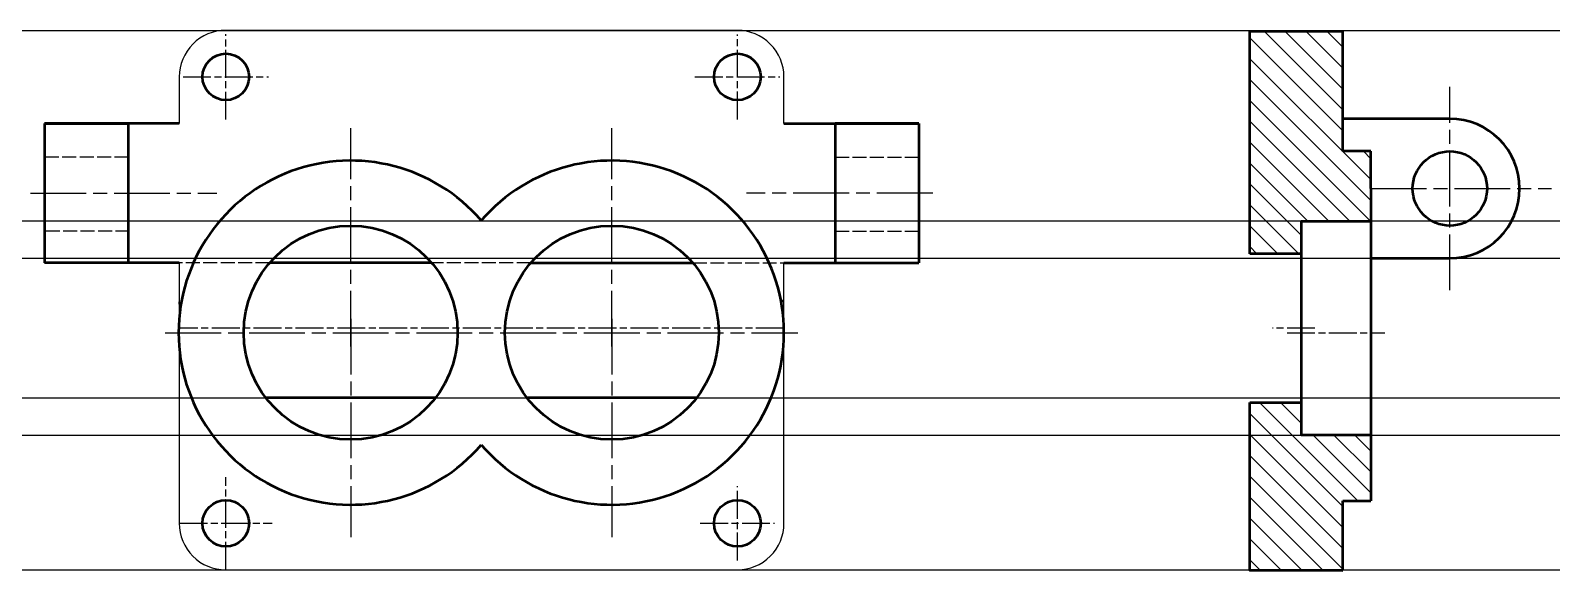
# Model space of a CAD drawing. Header units: millimetres. Extents: x 128 to 455, y 70 to 186.
import ezdxf

# ---------------------------------------------------------------- set-up
doc = ezdxf.new("R2010")
doc.units = ezdxf.units.MM
for name, pattern in [('AM_ISO02W050', [7.5, 6, -1.5]), ('AM_ISO02W050x2', [3.75, 3, -0.75]), ('AM_ISO08W050', [18, 12, -1.5, 3, -1.5]), ('AM_ISO08W050x2', [9, 6, -0.75, 1.5, -0.75]), ('Amconstr', [9999, 9999, 0])]:
    doc.linetypes.add(name, pattern=pattern)
for name, color, linetype, lineweight in [('AM_0', 7, 'Continuous', 50), ('AM_3', 6, 'AM_ISO02W050', 25), ('AM_7', 4, 'AM_ISO08W050', 25), ('AM_8', 1, 'Continuous', 25), ('AM_CL', 1, 'Amconstr', 25)]:
    doc.layers.add(name, color=color, linetype=linetype, lineweight=lineweight)

msp = doc.modelspace()

# ---------------------------------------------------------------- hatches: boundary and pattern name
at = {"layer": 'AM_8'}
h = msp.add_hatch(dxfattribs=at)
h.set_pattern_fill('ANSI31', color=256, angle=90)
h.paths.add_polyline_path([(416.25, 160.08), (410.25, 160.08), (410.25, 167.08), (410.25, 185.92), (390.25, 185.92), (390.25, 145.06), (416.25, 145.06), (416.25, 152.08)])
h.paths.add_polyline_path([(401.25, 145.06), (390.25, 145.06), (390.25, 138.06), (401.25, 138.06)])
h.paths.add_polyline_path([(401.25, 106.06), (390.25, 106.06), (390.25, 99.06), (401.25, 99.06)])
h.paths.add_polyline_path([(416.25, 99.06), (401.25, 99.06), (390.25, 99.06), (390.25, 70.08), (410.25, 70.08), (410.25, 84.92), (416.25, 84.92)])

# ---------------------------------------------------------------- linework, layer by layer
for points in [[(290.08, 166.08), (290.08, 176.08, 0.414214), (280.08, 186.08), (170.08, 186.08, 0.414214), (160.08, 176.08), (160.08, 166.08)], [(160.08, 136.08), (160.08, 80.08, 0.414214), (170.08, 70.08), (280.08, 70.08, 0.414214), (290.08, 80.08), (290.08, 136.08)]]:
    msp.add_lwpolyline(points, format="xyb")
at = {"layer": 'AM_0'}
for p, q in [((410.25, 167.08), (410.25, 186.08)), ((416.25, 167.08), (410.25, 167.08)), ((410.25, 160.08), (410.25, 167.08)), ((433.25, 167.08), (416.25, 167.08)), ((160.08, 166.08), (131.08, 166.08)), ((131.08, 166.08), (131.08, 136.08)), ((131.08, 166.08), (149.08, 166.08)), ((149.08, 166.08), (149.08, 136.08)), ((290.08, 166.08), (319.08, 166.08)), ((319.08, 166.08), (301.08, 166.08)), ((301.08, 166.08), (301.08, 136.08)), ((319.08, 166.08), (319.08, 136.08)), ((416.25, 160.08), (410.25, 160.08)), ((416.25, 152.08), (416.25, 160.08)), ((131.08, 151.08), (131.08, 136.08)), ((401.25, 145.06), (416.25, 145.06)), ((401.25, 145.06), (401.25, 138.06)), ((416.25, 145.06), (416.25, 99.06)), ((401.25, 138.06), (390.25, 138.06)), ((401.25, 138.06), (401.25, 106.06)), ((160.08, 136.08), (131.08, 136.08)), ((214.37, 136.08), (179.5, 136.08)), ((235.64, 136.08), (270.51, 136.08)), ((290.08, 136.08), (319.08, 136.08)), ((416.25, 137.08), (433.25, 137.08)), ((290.08, 127.89), (289.45, 127.89)), ((159.93, 127.51), (160.5, 127.51)), ((215.15, 107.04), (178.72, 107.04)), ((271.3, 107.04), (234.86, 107.04)), ((390.25, 106.06), (401.25, 106.06)), ((401.25, 106.06), (401.25, 99.06)), ((416.25, 99.06), (401.25, 99.06)), ((410.25, 69.92), (410.25, 84.92)), ((410.25, 84.92), (416.25, 84.92)), ((390.25, 70.08), (410.25, 69.92))]:
    msp.add_line(p, q, dxfattribs=at)
for points in [[(390.25, 138.06), (390.25, 185.92), (410.25, 185.92)], [(416.25, 152.08), (416.25, 84.92)], [(410.25, 69.92), (390.25, 69.92), (390.25, 106.06)], [(416.25, 70.08), (416.25, 69.92)]]:
    msp.add_lwpolyline(points, dxfattribs=at)
for centre, radius in [((170.08, 176.08), 5), ((280.08, 176.08), 5), ((433.25, 152.08), 8), ((196.93, 121.08), 23), ((253.08, 121.08), 23), ((170.08, 80.08), 5), ((280.08, 80.08), 5)]:
    msp.add_circle(centre, radius, dxfattribs=at)
for centre, radius, start, end in [((433.25, 152.08), 15, 270, 90), ((196.93, 121.08), 37, 40.6479, 319.3521), ((253.08, 121.08), 37, 220.6479, 139.3521)]:
    msp.add_arc(centre, radius, start, end, dxfattribs=at)
at = {"layer": 'AM_3', "linetype": 'AM_ISO02W050x2'}
for p, q in [((149.18, 158.83), (131.08, 158.83)), ((301.08, 158.83), (319.08, 158.83)), ((149.38, 142.88), (131.08, 142.88)), ((301.08, 142.88), (319.08, 142.88)), ((179.5, 136.08), (160.08, 136.08)), ((235.64, 136.08), (214.37, 136.08)), ((270.51, 136.08), (290.08, 136.08)), ((160.08, 107.04), (178.72, 107.04)), ((215.15, 107.04), (234.86, 107.04)), ((271.3, 107.04), (290.08, 107.04))]:
    msp.add_line(p, q, dxfattribs=at)
at = {"layer": 'AM_7', "linetype": 'AM_ISO08W050x2'}
for p, q in [((170.08, 166.89), (170.08, 185.26)), ((280.08, 166.93), (280.08, 185.23)), ((160.89, 176.08), (179.26, 176.08)), ((270.93, 176.08), (289.23, 176.08)), ((290.07, 122.06), (159.95, 122.06)), ((404.25, 122.06), (395.12, 122.06)), ((398.25, 121.08), (419.25, 121.08)), ((170.08, 70.12), (170.08, 90.03)), ((280.08, 72.08), (280.08, 88.08)), ((160.12, 80.08), (180.04, 80.08)), ((272.08, 80.08), (288.08, 80.08))]:
    msp.add_line(p, q, dxfattribs=at)
at = {"layer": 'AM_7'}
for p, q in [((433.25, 130.21), (433.25, 173.95)), ((196.93, 118.08), (196.93, 165.08)), ((253.08, 118.08), (253.08, 165.08)), ((128.08, 151.08), (168.18, 151.08)), ((322.08, 151.08), (282.05, 151.08)), ((416.25, 152.08), (455.12, 152.08)), ((157.08, 121.08), (293.08, 121.08)), ((196.93, 124.08), (196.93, 77.08)), ((253.08, 124.08), (253.08, 77.08))]:
    msp.add_line(p, q, dxfattribs=at)
at = {"layer": 'AM_CL'}
for p, direction in [((280.08, 186.08), (1, 0)), ((408.75, 145.06), (-1, 0)), ((395.75, 137.08), (1, 0)), ((395.75, 107.04), (1, 0)), ((408.75, 99.06), (1, 0)), ((225.08, 70.08), (1, 0))]:
    msp.add_xline(p, direction, dxfattribs=at)

doc.saveas('drawing.dxf')
